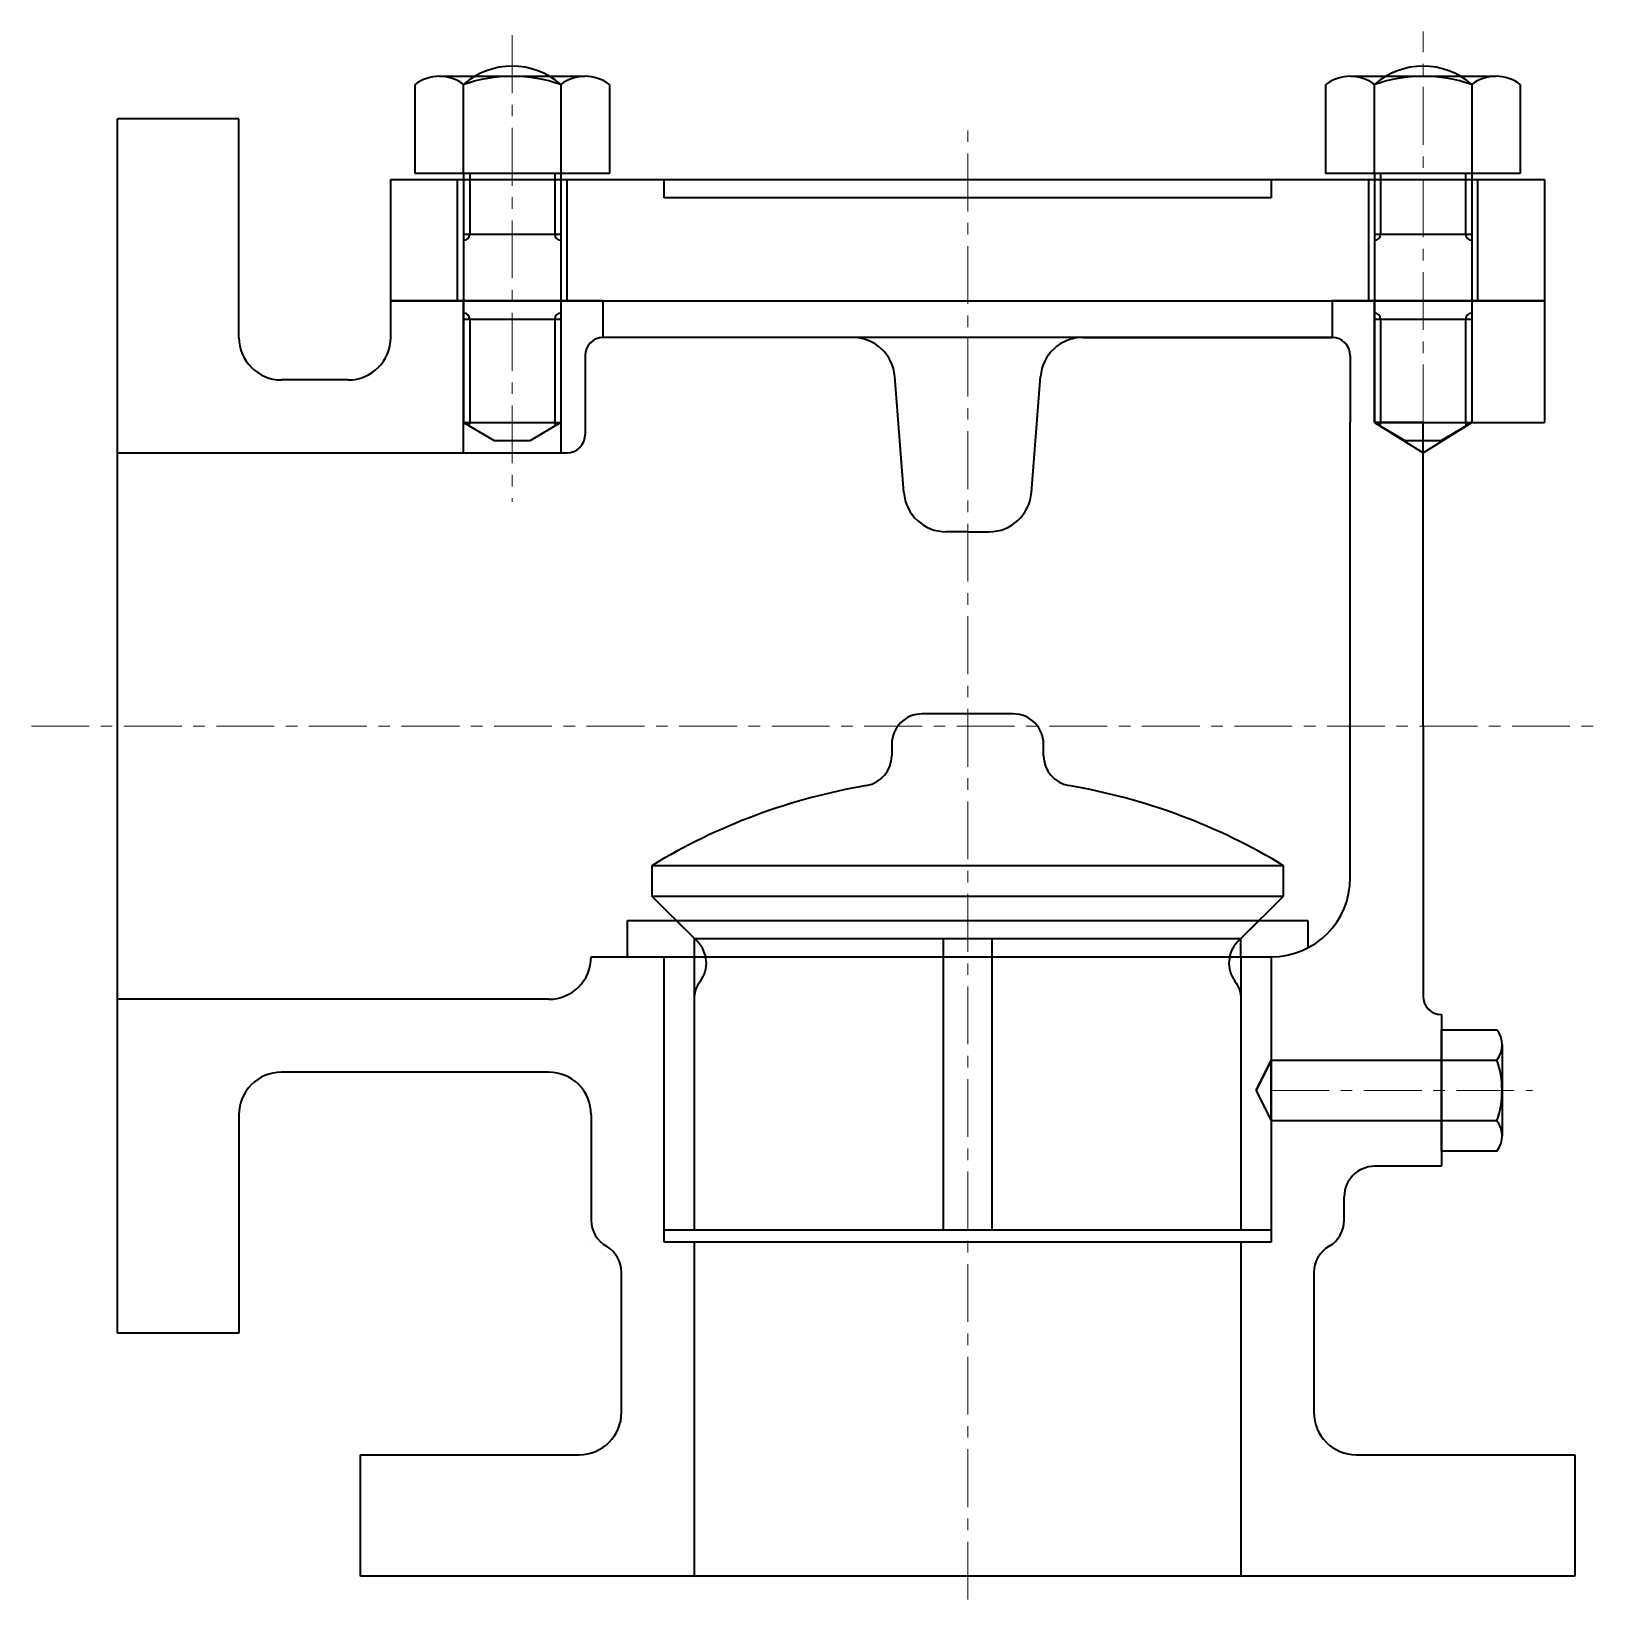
# Model space of a CAD drawing. Header units: millimetres. Extents: x 15432811 to 15433069, y 6506286 to 6506545.
import ezdxf

# ---------------------------------------------------------------- set-up
doc = ezdxf.new("R2010")
doc.units = ezdxf.units.MM
doc.linetypes.add('CENTER', pattern=[50.8, 31.75, -6.35, 6.35, -6.35])
doc.layers.add('Center', color=1, linetype='CENTER', lineweight=18)
doc.layers.add('Object', color=7, linetype='Continuous', lineweight=35)

msp = doc.modelspace()

# ---------------------------------------------------------------- linework, layer by layer
at = {"layer": 'Center', "ltscale": 0.3}
for p, q in [((15432890.32, 6506544.06), (15432890.32, 6506467.23)), ((15433040.32, 6506480.31), (15433040.32, 6506544.71)), ((15432965.32, 6506286.46), (15432965.32, 6506529.15)), ((15432811.13, 6506430.31), (15433068.56, 6506430.31)), ((15433015.32, 6506370.31), (15433058.31, 6506370.31))]:
    msp.add_line(p, q, dxfattribs=at)
at = {"layer": 'Object'}
for p, q in [((15432874.32, 6506521.31), (15432874.32, 6506535.94)), ((15432878.32, 6506537.31), (15432902.32, 6506537.31)), ((15432882.32, 6506521.31), (15432882.32, 6506535.94)), ((15432898.32, 6506535.94), (15432898.32, 6506521.31)), ((15432906.32, 6506535.94), (15432906.32, 6506521.31)), ((15433024.32, 6506521.31), (15433024.32, 6506535.94)), ((15433028.32, 6506537.31), (15433052.32, 6506537.31)), ((15433032.32, 6506521.31), (15433032.32, 6506535.94)), ((15433048.32, 6506535.94), (15433048.32, 6506521.31)), ((15433056.32, 6506535.94), (15433056.32, 6506521.31)), ((15432825.32, 6506330.31), (15432825.32, 6506530.31)), ((15432845.32, 6506530.31), (15432825.32, 6506530.31)), ((15432845.32, 6506494.31), (15432845.32, 6506530.31)), ((15432870.32, 6506520.31), (15432881.32, 6506520.31)), ((15432870.32, 6506500.31), (15432870.32, 6506520.31)), ((15432906.32, 6506521.31), (15432874.32, 6506521.31)), ((15432881.32, 6506500.31), (15432881.32, 6506520.31)), ((15432881.32, 6506520.31), (15432899.32, 6506520.31)), ((15432882.32, 6506521.31), (15432882.32, 6506480.31)), ((15432883.32, 6506521.31), (15432883.32, 6506511.31)), ((15432897.32, 6506521.31), (15432897.32, 6506511.31)), ((15432898.32, 6506521.31), (15432898.32, 6506480.31)), ((15432899.32, 6506520.31), (15432899.32, 6506500.31)), ((15432899.32, 6506520.31), (15433031.32, 6506520.31)), ((15432915.32, 6506517.31), (15432915.32, 6506520.31)), ((15433015.32, 6506520.31), (15433015.32, 6506517.31)), ((15433056.32, 6506521.31), (15433024.32, 6506521.31)), ((15433031.32, 6506520.31), (15433031.32, 6506500.31)), ((15433031.32, 6506520.31), (15433049.32, 6506520.31)), ((15433032.32, 6506521.31), (15433032.32, 6506480.31)), ((15433033.32, 6506521.31), (15433033.32, 6506511.31)), ((15433047.32, 6506521.31), (15433047.32, 6506511.31)), ((15433048.32, 6506521.31), (15433048.32, 6506480.31)), ((15433049.32, 6506500.31), (15433049.32, 6506520.31)), ((15433049.32, 6506520.31), (15433060.32, 6506520.31)), ((15433060.32, 6506520.31), (15433060.32, 6506500.31)), ((15433015.32, 6506517.31), (15432915.32, 6506517.31)), ((15432882.32, 6506511.31), (15432898.32, 6506511.31)), ((15432882.32, 6506510.31), (15432882.32, 6506510.31)), ((15432883.32, 6506511.31), (15432883.32, 6506511.31)), ((15433032.32, 6506511.31), (15433048.32, 6506511.31)), ((15433032.32, 6506510.31), (15433032.32, 6506510.31)), ((15433033.32, 6506511.31), (15433033.32, 6506511.31)), ((15432870.32, 6506500.31), (15433060.32, 6506500.31)), ((15432870.32, 6506494.31), (15432870.32, 6506500.31)), ((15432905.32, 6506500.31), (15432870.32, 6506500.31)), ((15432882.32, 6506475.31), (15432882.32, 6506500.31)), ((15432898.32, 6506500.31), (15432898.32, 6506475.31)), ((15432905.32, 6506494.31), (15432905.32, 6506500.31)), ((15432905.32, 6506494.31), (15432905.32, 6506500.31)), ((15433025.32, 6506500.31), (15433025.32, 6506494.31)), ((15433060.32, 6506500.31), (15433025.32, 6506500.31)), ((15433025.32, 6506500.31), (15433025.32, 6506494.31)), ((15433032.32, 6506480.31), (15433032.32, 6506500.31)), ((15433048.32, 6506500.31), (15433048.32, 6506480.31)), ((15433060.32, 6506500.31), (15433060.32, 6506480.31)), ((15432882.32, 6506498.31), (15432882.32, 6506498.31)), ((15432882.32, 6506497.31), (15432898.32, 6506497.31)), ((15432883.32, 6506497.31), (15432883.32, 6506480.31)), ((15432897.32, 6506497.31), (15432897.32, 6506480.31)), ((15433032.32, 6506498.31), (15433032.32, 6506498.31)), ((15433032.32, 6506497.31), (15433048.32, 6506497.31)), ((15433033.32, 6506497.31), (15433033.32, 6506480.31)), ((15433047.32, 6506497.31), (15433047.32, 6506480.31)), ((15433025.32, 6506494.31), (15432905.32, 6506494.31)), ((15432905.32, 6506494.31), (15432905.32, 6506494.31)), ((15432905.32, 6506494.31), (15432905.32, 6506494.31)), ((15432946.34, 6506494.31), (15432905.32, 6506494.31)), ((15432984.29, 6506494.31), (15433025.32, 6506494.31)), ((15433025.32, 6506494.31), (15433025.32, 6506494.31)), ((15432902.32, 6506491.31), (15432902.32, 6506478.31)), ((15433028.32, 6506491.31), (15433028.32, 6506480.31)), ((15432863.32, 6506487.31), (15432852.32, 6506487.31)), ((15432954.81, 6506468.77), (15432953.32, 6506487.86)), ((15432975.82, 6506468.77), (15432977.31, 6506487.86)), ((15432882.32, 6506480.31), (15432898.32, 6506480.31)), ((15432882.32, 6506480.31), (15432882.32, 6506480.31)), ((15432882.32, 6506480.31), (15432887.32, 6506477.31)), ((15432898.32, 6506480.31), (15432893.32, 6506477.31)), ((15432898.32, 6506480.31), (15432898.32, 6506480.31)), ((15433028.32, 6506430.31), (15433028.32, 6506480.31)), ((15433040.32, 6506480.31), (15433032.32, 6506480.31)), ((15433032.32, 6506480.31), (15433040.32, 6506475.31)), ((15433032.32, 6506480.31), (15433048.32, 6506480.31)), ((15433032.32, 6506480.31), (15433032.32, 6506480.31)), ((15433032.32, 6506480.31), (15433037.32, 6506477.31)), ((15433040.32, 6506430.31), (15433040.32, 6506480.31)), ((15433040.32, 6506480.31), (15433060.32, 6506480.31)), ((15433040.32, 6506475.31), (15433048.32, 6506480.31)), ((15433048.32, 6506480.31), (15433043.32, 6506477.31)), ((15433048.32, 6506480.31), (15433048.32, 6506480.31)), ((15432887.32, 6506477.31), (15432893.32, 6506477.31)), ((15433037.32, 6506477.31), (15433043.32, 6506477.31)), ((15432825.32, 6506475.31), (15432899.32, 6506475.31)), ((15432825.32, 6506385.31), (15432825.32, 6506475.31)), ((15432882.32, 6506475.31), (15432898.32, 6506475.31)), ((15432965.32, 6506462.31), (15432961.79, 6506462.31)), ((15432965.32, 6506462.31), (15432968.84, 6506462.31)), ((15432972.82, 6506432.31), (15432957.82, 6506432.31)), ((15433028.32, 6506405.31), (15433028.32, 6506430.31)), ((15433040.32, 6506430.31), (15433040.32, 6506385.81)), ((15432952.82, 6506427.31), (15432952.82, 6506425.43)), ((15432977.82, 6506425.43), (15432977.82, 6506427.31)), ((15433017.32, 6506407.31), (15432913.32, 6506407.31)), ((15432913.32, 6506407.31), (15432913.32, 6506402.31)), ((15433017.32, 6506402.31), (15433017.32, 6506407.31)), ((15432920.32, 6506395.31), (15432913.32, 6506402.31)), ((15432913.32, 6506402.31), (15433017.32, 6506402.31)), ((15433010.32, 6506395.31), (15433017.32, 6506402.31)), ((15432909.32, 6506398.31), (15433021.32, 6506398.31)), ((15432909.32, 6506392.31), (15432909.32, 6506398.31)), ((15432920.32, 6506395.31), (15432917.32, 6506398.31)), ((15433010.32, 6506395.31), (15433013.32, 6506398.31)), ((15433021.32, 6506398.31), (15433021.32, 6506393.78)), ((15432920.32, 6506392.31), (15432920.32, 6506395.31)), ((15432920.32, 6506395.31), (15433010.32, 6506395.31)), ((15432961.32, 6506347.31), (15432961.32, 6506395.31)), ((15432969.32, 6506395.31), (15432969.32, 6506347.31)), ((15433010.32, 6506392.31), (15433010.32, 6506395.31)), ((15432903.32, 6506392.31), (15432903.32, 6506392.31)), ((15432903.32, 6506392.31), (15432915.32, 6506392.31)), ((15432909.32, 6506392.31), (15432915.32, 6506392.31)), ((15432915.32, 6506392.31), (15433015.32, 6506392.31)), ((15432915.32, 6506345.31), (15432915.32, 6506392.31)), ((15432915.32, 6506347.31), (15432915.32, 6506392.31)), ((15432920.32, 6506347.31), (15432920.32, 6506392.31)), ((15433010.32, 6506392.31), (15433010.32, 6506347.31)), ((15433015.32, 6506392.31), (15433015.32, 6506345.31)), ((15433015.32, 6506392.31), (15433015.32, 6506392.31)), ((15433015.32, 6506392.31), (15433015.32, 6506347.31)), ((15433015.32, 6506392.31), (15433015.32, 6506392.31)), ((15432896.32, 6506385.31), (15432825.32, 6506385.31)), ((15433015.32, 6506381.31), (15433015.32, 6506381.31)), ((15433043.32, 6506382.81), (15433043.32, 6506382.81)), ((15433043.32, 6506382.81), (15433043.32, 6506357.81)), ((15433043.32, 6506381.31), (15433043.32, 6506381.31)), ((15433043.32, 6506360.31), (15433043.32, 6506380.31)), ((15433043.32, 6506380.31), (15433052.46, 6506380.31)), ((15433053.32, 6506377.81), (15433053.32, 6506362.81)), ((15432896.32, 6506373.31), (15432852.32, 6506373.31)), ((15433012.82, 6506370.31), (15433015.32, 6506375.31)), ((15433015.32, 6506375.31), (15433012.82, 6506370.31)), ((15433015.32, 6506375.31), (15433043.32, 6506375.31)), ((15433015.32, 6506365.31), (15433015.32, 6506375.31)), ((15433015.32, 6506375.31), (15433043.32, 6506375.31)), ((15433043.32, 6506375.31), (15433052.46, 6506375.31)), ((15433012.82, 6506370.31), (15433015.32, 6506365.31)), ((15433012.82, 6506370.31), (15433015.32, 6506365.31)), ((15432845.32, 6506366.31), (15432845.32, 6506330.31)), ((15432903.32, 6506366.31), (15432903.32, 6506348.97)), ((15433043.32, 6506365.31), (15433015.32, 6506365.31)), ((15433043.32, 6506365.31), (15433015.32, 6506365.31)), ((15433052.46, 6506365.31), (15433043.32, 6506365.31)), ((15433052.46, 6506360.31), (15433043.32, 6506360.31)), ((15433043.32, 6506357.81), (15433032.32, 6506357.81)), ((15433027.32, 6506349.31), (15433027.32, 6506352.81)), ((15433015.32, 6506347.31), (15432915.32, 6506347.31)), ((15433027.32, 6506348.97), (15433027.32, 6506349.31)), ((15432903.32, 6506345.31), (15432903.32, 6506345.31)), ((15433015.32, 6506345.31), (15432915.32, 6506345.31)), ((15432920.32, 6506290.31), (15432920.32, 6506345.31)), ((15433010.32, 6506345.31), (15433010.32, 6506290.31)), ((15432908.32, 6506317.31), (15432908.32, 6506340.31)), ((15433022.32, 6506340.31), (15433022.32, 6506317.31)), ((15432845.32, 6506330.31), (15432825.32, 6506330.31)), ((15432865.32, 6506310.31), (15432901.32, 6506310.31)), ((15432865.32, 6506290.31), (15432865.32, 6506310.31)), ((15433029.32, 6506310.31), (15433065.32, 6506310.31)), ((15433065.32, 6506310.31), (15433065.32, 6506290.31)), ((15433065.32, 6506290.31), (15432865.32, 6506290.31))]:
    msp.add_line(p, q, dxfattribs=at)
msp.add_lwpolyline([(15432920.32, 6506395.31), (15433010.32, 6506395.31)], dxfattribs=at)
msp.add_lwpolyline([(15433010.32, 6506395.31), (15433009.81, 6506394.81, 0.371792), (15433009.33, 6506388.29, -0.160975), (15433010.32, 6506385.31), (15433010.32, 6506347.31), (15432920.32, 6506347.31), (15432920.32, 6506385.31, -0.160975), (15432921.3, 6506388.29, 0.371792), (15432920.82, 6506394.81), (15432920.32, 6506395.31)], format="xyb", dxfattribs=at)
for centre, radius, start, end in [((15432890.32, 6506526.99), 12, 48.1897, 131.8103), ((15433040.32, 6506526.99), 12, 48.1897, 131.8103), ((15432878.32, 6506530.8), 6.51, 52.1211, 127.8789), ((15432890.32, 6506513.31), 24, 70.5288, 109.4712), ((15432902.32, 6506530.8), 6.51, 52.1211, 127.8789), ((15433028.32, 6506530.8), 6.51, 52.1211, 127.8789), ((15433040.32, 6506513.31), 24, 70.5288, 109.4712), ((15433052.32, 6506530.8), 6.51, 52.1211, 127.8789), ((15432882.32, 6506511.31), 1, 270.0004, 0), ((15432898.32, 6506511.31), 1, 180, 269.9996), ((15433032.32, 6506511.31), 1, 270.0004, 0), ((15433048.32, 6506511.31), 1, 180, 269.9996), ((15432882.32, 6506497.31), 1, 0.0004, 90.0004), ((15432898.32, 6506497.31), 1, 89.9996, 179.9996), ((15433032.32, 6506497.31), 1, 0.0004, 90.0004), ((15433048.32, 6506497.31), 1, 89.9996, 179.9996), ((15432852.32, 6506494.31), 7, 180, 270), ((15432863.32, 6506494.31), 7, 270, 0), ((15432905.32, 6506491.31), 3, 90, 180), ((15432946.34, 6506487.31), 7, 4.4672, 90), ((15432984.29, 6506487.31), 7, 90, 175.5328), ((15433025.32, 6506491.31), 3, 0, 90), ((15432882.32, 6506480.31), 1, 329.0362, 0.0004), ((15432898.32, 6506480.31), 1, 179.9996, 210.9638), ((15433032.32, 6506480.31), 1, 329.0362, 0.0004), ((15433048.32, 6506480.31), 1, 179.9996, 210.9638), ((15432899.32, 6506478.31), 3, 270, 0), ((15432961.79, 6506469.31), 7, 184.4672, 270), ((15432968.84, 6506469.31), 7, 270, 355.5328), ((15432957.82, 6506427.31), 5, 90, 180), ((15432972.82, 6506427.31), 5, 0, 90), ((15432947.82, 6506425.43), 5, 279.5941, 0), ((15432982.82, 6506425.43), 5, 180, 260.4059), ((15432965.32, 6506321.9), 100, 99.5941, 121.3323), ((15432965.32, 6506321.9), 100, 58.6677, 80.4059), ((15433015.32, 6506405.31), 13, 270, 0), ((15432896.32, 6506392.31), 7, 270, 0), ((15433043.32, 6506385.81), 3, 180, 270), ((15433049.25, 6506377.81), 4.07, 322.1211, 37.8789), ((15432852.32, 6506366.31), 7, 90, 180), ((15432896.32, 6506366.31), 7, 0, 90), ((15433038.32, 6506370.31), 15, 340.5288, 19.4712), ((15433049.25, 6506362.81), 4.07, 322.1211, 37.8789), ((15433032.32, 6506352.81), 5, 90, 180), ((15432908.32, 6506348.97), 5, 180, 240), ((15433022.32, 6506348.97), 5, 300, 0), ((15432903.32, 6506340.31), 5, 0, 60), ((15433027.32, 6506340.31), 5, 120, 180), ((15432901.32, 6506317.31), 7, 270, 0), ((15433029.32, 6506317.31), 7, 180, 270)]:
    msp.add_arc(centre, radius, start, end, dxfattribs=at)

doc.saveas('drawing.dxf')
